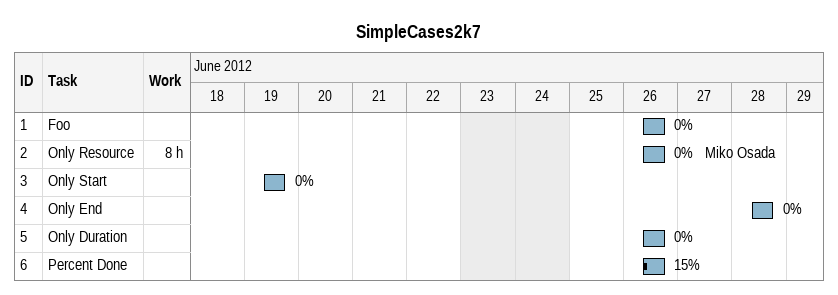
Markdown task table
SimpleCases2k7

| ID | Task | Start | Finish | Resources | % complete | Work (h) |
|---|---|---|---|---|---|---|
| 1 | Foo | 2012-06-26 | 2012-06-26 |  | 0 |  |
| 2 | Only Resource | 2012-06-26 | 2012-06-26 | Miko Osada | 0 | 8 |
| 3 | Only Start | 2012-06-19 | 2012-06-19 |  | 0 |  |
| 4 | Only End | 2012-06-28 | 2012-06-28 |  | 0 |  |
| 5 | Only Duration | 2012-06-26 | 2012-06-26 |  | 0 |  |
| 6 | Percent Done | 2012-06-26 | 2012-06-26 |  | 15 |  |
